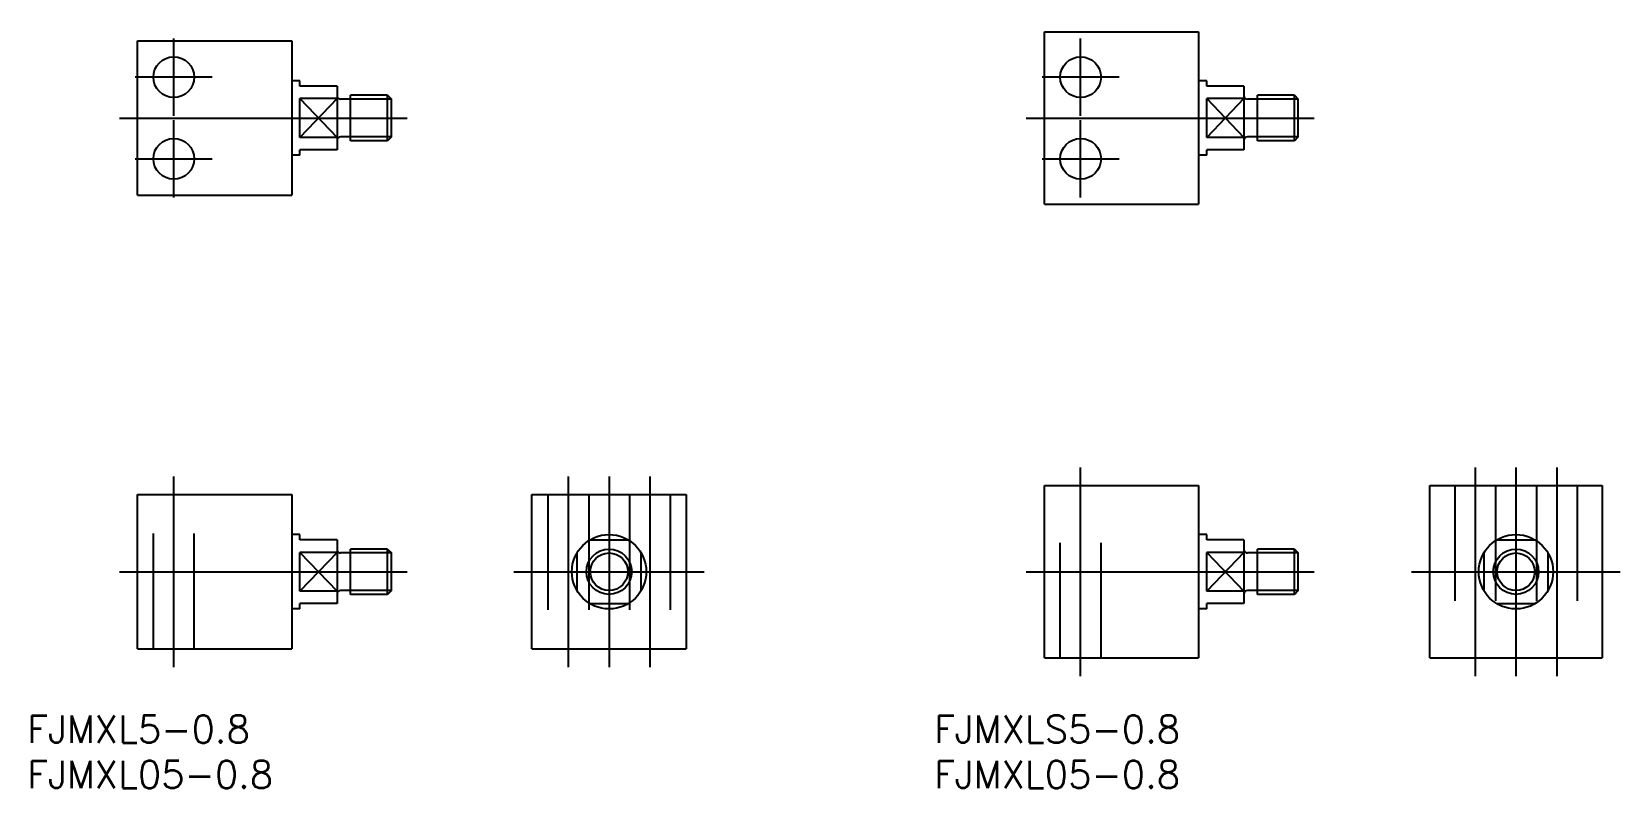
# Model space of a CAD drawing. Extents: x -64 to 111, y -24 to 60.
import ezdxf

# ---------------------------------------------------------------- set-up
doc = ezdxf.new("R2010")
doc.units = 0
doc.linetypes.add('CENTER', pattern=[50.8, 31.75, -6.35, 6.35, -6.35])
doc.linetypes.add('DASHED', pattern=[19.05, 12.7, -6.35])
doc.layers.get('0').update_dxf_attribs({"linetype": 'CONTINUOUS'})
doc.layers.add('CENTER', color=1, linetype='CENTER')
doc.styles.get("Standard").update_dxf_attribs({"font": 'txt.shx', "height": 3, "bigfont": 'bigfont.shx'})

msp = doc.modelspace()

# ---------------------------------------------------------------- linework, layer by layer
at = {"color": 7, "linetype": 'CONTINUOUS'}
for p, q in [((-52, 41.5), (-52, 58.5)), ((-52, 58.5), (-35, 58.5)), ((-35, 58.5), (-35, 41.5)), ((48, 40.5), (48, 59.5)), ((48, 59.5), (65, 59.5)), ((65, 59.5), (65, 40.5)), ((-34.1, 54.1), (-35, 54.1)), ((-34.1, 53.5), (-34.1, 54.1)), ((-30, 53.5), (-34.1, 53.5)), ((-30, 53.5), (-30, 46.5)), ((65.9, 54.1), (65, 54.1)), ((65.9, 53.5), (65.9, 54.1)), ((70, 53.5), (65.9, 53.5)), ((70, 53.5), (70, 46.5)), ((-34.1, 47.86), (-34.1, 52.14)), ((-30, 52.14), (-34.1, 52.14)), ((-28.5, 52.07), (-29.6, 52.07)), ((-28.5, 47.5), (-28.5, 52.5)), ((-24.43, 52.5), (-28.5, 52.5)), ((-24.43, 47.5), (-24.43, 52.5)), ((-24.43, 52.5), (-24, 52.07)), ((-24, 47.93), (-24, 52.07)), ((65.9, 47.86), (65.9, 52.14)), ((70, 52.14), (65.9, 52.14)), ((71.5, 52.07), (70.4, 52.07)), ((71.5, 47.5), (71.5, 52.5)), ((75.57, 52.5), (71.5, 52.5)), ((75.57, 47.5), (75.57, 52.5)), ((75.57, 52.5), (76, 52.07)), ((76, 47.93), (76, 52.07)), ((-30, 47.86), (-34.1, 47.86)), ((-28.5, 47.93), (-29.6, 47.93)), ((-24.43, 47.5), (-28.5, 47.5)), ((-24, 47.93), (-24.43, 47.5)), ((70, 47.86), (65.9, 47.86)), ((71.5, 47.93), (70.4, 47.93)), ((75.57, 47.5), (71.5, 47.5)), ((76, 47.93), (75.57, 47.5)), ((-34.1, 45.9), (-35, 45.9)), ((-30, 46.5), (-34.1, 46.5)), ((-34.1, 45.9), (-34.1, 46.5)), ((65.9, 45.9), (65, 45.9)), ((65.9, 45.9), (65.9, 46.5)), ((70, 46.5), (65.9, 46.5)), ((-52, 41.5), (-35, 41.5)), ((48, 40.5), (65, 40.5)), ((48, -9.5), (48, 9.5)), ((48, 9.5), (65, 9.5)), ((65, 9.5), (65, -9.5)), ((90.5, -9.5), (90.5, 9.5)), ((90.5, 9.5), (109.5, 9.5)), ((109.5, 9.5), (109.5, -9.5)), ((-52, -8.5), (-52, 8.5)), ((-52, 8.5), (-35, 8.5)), ((-35, 8.5), (-35, -8.5)), ((-8.5, -8.5), (-8.5, 8.5)), ((-8.5, 8.5), (8.5, 8.5)), ((8.5, 8.5), (8.5, -8.5)), ((-34.1, 4.1), (-35, 4.1)), ((-34.1, 3.5), (-34.1, 4.1)), ((65.9, 4.1), (65, 4.1)), ((65.9, 3.5), (65.9, 4.1)), ((-30, 3.5), (-34.1, 3.5)), ((-34.1, -2.14), (-34.1, 2.14)), ((-30, 2.14), (-34.1, 2.14)), ((-30, 3.5), (-30, -3.5)), ((-28.5, 2.07), (-29.6, 2.07)), ((-28.5, -2.5), (-28.5, 2.5)), ((-24.43, 2.5), (-28.5, 2.5)), ((-24.43, -2.5), (-24.43, 2.5)), ((-24.43, 2.5), (-24, 2.07)), ((-24, -2.07), (-24, 2.07)), ((-3.5, -2.14), (-3.5, 2.14)), ((-2.14, 3.5), (2.14, 3.5)), ((3.5, 2.14), (3.5, -2.14)), ((70, 3.5), (65.9, 3.5)), ((65.9, -2.14), (65.9, 2.14)), ((70, 2.14), (65.9, 2.14)), ((70, 3.5), (70, -3.5)), ((71.5, 2.07), (70.4, 2.07)), ((71.5, -2.5), (71.5, 2.5)), ((75.57, 2.5), (71.5, 2.5)), ((75.57, -2.5), (75.57, 2.5)), ((75.57, 2.5), (76, 2.07)), ((76, -2.07), (76, 2.07)), ((96.5, -2.14), (96.5, 2.14)), ((97.86, 3.5), (102.14, 3.5)), ((103.5, 2.14), (103.5, -2.14)), ((-30, -2.14), (-34.1, -2.14)), ((-30, -3.5), (-34.1, -3.5)), ((-34.1, -4.1), (-34.1, -3.5)), ((-28.5, -2.07), (-29.6, -2.07)), ((-24.43, -2.5), (-28.5, -2.5)), ((-24, -2.07), (-24.43, -2.5)), ((-2.14, -3.5), (2.14, -3.5)), ((70, -2.14), (65.9, -2.14)), ((65.9, -4.1), (65.9, -3.5)), ((70, -3.5), (65.9, -3.5)), ((71.5, -2.07), (70.4, -2.07)), ((75.57, -2.5), (71.5, -2.5)), ((76, -2.07), (75.57, -2.5)), ((97.86, -3.5), (102.14, -3.5)), ((-34.1, -4.1), (-35, -4.1)), ((65.9, -4.1), (65, -4.1)), ((-52, -8.5), (-35, -8.5)), ((-8.5, -8.5), (8.5, -8.5)), ((48, -9.5), (65, -9.5)), ((90.5, -9.5), (109.5, -9.5))]:
    msp.add_line(p, q, dxfattribs=at)
at = {"color": 3, "linetype": 'CONTINUOUS'}
for p, q in [((-34.1, 52.14), (-30, 47.86)), ((-30, 52.14), (-34.1, 47.86)), ((-24, 52.07), (-28.5, 52.07)), ((70, 52.14), (65.9, 47.86)), ((65.9, 52.14), (70, 47.86)), ((76, 52.07), (71.5, 52.07)), ((-24, 47.93), (-28.5, 47.93)), ((76, 47.93), (71.5, 47.93)), ((-30, 2.14), (-34.1, -2.14)), ((-34.1, 2.14), (-30, -2.14)), ((-24, 2.07), (-28.5, 2.07)), ((65.9, 2.14), (70, -2.14)), ((70, 2.14), (65.9, -2.14)), ((76, 2.07), (71.5, 2.07)), ((-24, -2.07), (-28.5, -2.07)), ((76, -2.07), (71.5, -2.07))]:
    msp.add_line(p, q, dxfattribs=at)
at = {"color": 3, "linetype": 'DASHED'}
for p, q in [((49.75, -9.5), (49.75, 9.5)), ((54.25, -9.5), (54.25, 9.5)), ((93.25, 9.5), (93.25, -9.5)), ((97.75, 9.5), (97.75, -9.5)), ((102.25, 9.5), (102.25, -9.5)), ((106.75, 9.5), (106.75, -9.5)), ((-50.25, -8.5), (-50.25, 8.5)), ((-45.75, -8.5), (-45.75, 8.5)), ((-6.75, 8.5), (-6.75, -8.5)), ((-2.25, 8.5), (-2.25, -8.5)), ((2.25, 8.5), (2.25, -8.5)), ((6.75, 8.5), (6.75, -8.5))]:
    msp.add_line(p, q, dxfattribs=at)
at = {"color": 7, "linetype": 'CONTINUOUS'}
for centre, radius in [((-48, 54.5), 2.25), ((52, 54.5), 2.25), ((-48, 45.5), 2.25), ((52, 45.5), 2.25), ((0, 0), 4.1), ((100, 0), 4.1), ((0, 0), 2.5), ((100, 0), 2.5)]:
    msp.add_circle(centre, radius, dxfattribs=at)
at = {"color": 3, "linetype": 'CONTINUOUS'}
for centre in [(0, 0), (100, 0)]:
    msp.add_circle(centre, 2.07, dxfattribs=at)
at = {"color": 7, "linetype": 'CONTINUOUS'}
for centre, start, end in [((-29.6, 52.47), 180, 270), ((70.4, 52.47), 180, 270), ((-29.6, 47.53), 90, 180), ((70.4, 47.53), 90, 180), ((-29.6, 2.47), 180, 270), ((70.4, 2.47), 180, 270), ((-29.6, -2.47), 90, 180), ((70.4, -2.47), 90, 180)]:
    msp.add_arc(centre, 0.4, start, end, dxfattribs=at)
at = {"layer": 'CENTER', "color": 1, "linetype": 'CENTER'}
for p, q in [((-48, 50.25), (-48, 58.75)), ((52, 50.25), (52, 58.75)), ((-43.75, 54.5), (-52.25, 54.5)), ((56.25, 54.5), (47.75, 54.5)), ((-54, 50), (-22, 50)), ((-48, 41.25), (-48, 49.75)), ((46, 50), (78, 50)), ((52, 41.25), (52, 49.75)), ((-52.25, 45.5), (-43.75, 45.5)), ((47.75, 45.5), (56.25, 45.5)), ((52, -11.5), (52, 11.5)), ((95.5, 11.5), (95.5, -11.5)), ((100, 11.5), (100, -11.5)), ((104.5, 11.5), (104.5, -11.5)), ((-48, -10.5), (-48, 10.5)), ((-4.5, 10.5), (-4.5, -10.5)), ((0, 10.5), (0, -10.5)), ((4.5, 10.5), (4.5, -10.5)), ((-54, 0), (-22, 0)), ((-10.5, 0), (10.5, 0)), ((46, 0), (78, 0)), ((88.5, 0), (111.5, 0))]:
    msp.add_line(p, q, dxfattribs=at)

# ---------------------------------------------------------------- texts
at = {"color": 7, "linetype": 'CONTINUOUS'}
for s, p in [('FJMXL5-0.8', (-64.17, -18.85)), ('FJMXLS5-0.8', (35.83, -18.85)), ('FJMXL05-0.8', (-64.17, -23.85)), ('FJMXL05-0.8', (35.83, -23.85))]:
    msp.add_text(s, height=3, dxfattribs=at).set_placement(p)

doc.saveas('drawing.dxf')
